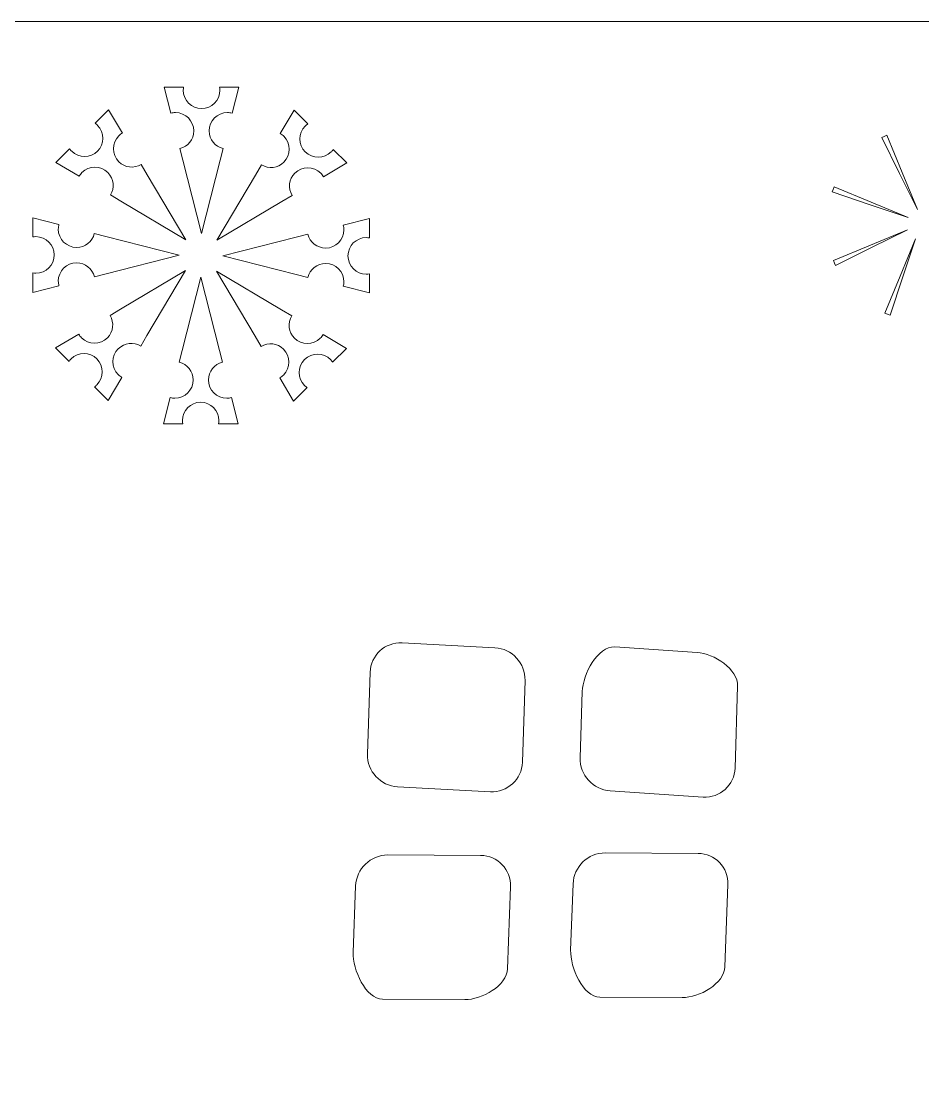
# Model space of a CAD drawing. Header units: centimetres. Extents: x -46.6 to 47.1, y -34.6 to 34.6.
# Drawn here: x 19.97 to 30.39, y 21.79 to 34.14 of the extents above; entities that cross this region are included whole.
import ezdxf

# ---------------------------------------------------------------- set-up
doc = ezdxf.new("R2010")
doc.units = ezdxf.units.CM
doc.header["$MEASUREMENT"] = 0
doc.layers.add('layer 1', color=7, linetype='Continuous')

msp = doc.modelspace()

# ---------------------------------------------------------------- linework, layer by layer
at = {"layer": 'layer 1', "color": 250, "lineweight": 9}
for points, knots in [([(14.01664, 34.13632), (14.01664, 34.13632), (38.01664, 34.13632), (38.01664, 34.13632), (38.01664, 34.13632), (38.01664, 34.13632), (38.01664, 34.13626), (38.01664, 34.13626), (38.01664, 34.13626), (38.01664, 34.13626), (39.21686, 34.13626), (39.21686, 34.13626), (39.21686, 34.13626), (39.21686, 34.13626), (39.21686, 33.13626), (39.21686, 33.13626), (39.21686, 33.13626), (39.21686, 33.13626), (38.01664, 33.13626), (38.01664, 33.13626), (38.01664, 33.13626), (38.01664, 33.13626), (38.01664, 31.93632), (38.01664, 31.93632), (38.01664, 31.93632), (38.01664, 31.93632), (38.61648, 31.93632), (38.61648, 31.93632), (38.61648, 31.93632), (38.61648, 31.93632), (38.61648, 29.93632), (38.61648, 29.93632), (38.61648, 29.93632), (38.61648, 29.93632), (38.01664, 29.93632), (38.01664, 29.93632), (38.01664, 29.93632), (38.01664, 29.93632), (38.01664, 27.53632), (38.01664, 27.53632), (38.01664, 27.53632), (38.01664, 27.53632), (38.61648, 27.53632), (38.61648, 27.53632), (38.61648, 27.53632), (38.61648, 27.53632), (38.61648, 25.53632), (38.61648, 25.53632), (38.61648, 25.53632), (38.61648, 25.53632), (38.01664, 25.53632), (38.01664, 25.53632), (38.01664, 25.53632), (38.01664, 25.53632), (38.01664, 23.13632), (38.01664, 23.13632), (38.01664, 23.13632), (38.01664, 23.13632), (38.61648, 23.13632), (38.61648, 23.13632), (38.61648, 23.13632), (38.61648, 23.13632), (38.61648, 21.13632), (38.61648, 21.13632), (38.61648, 21.13632), (38.61648, 21.13632), (38.01664, 21.13632), (38.01664, 21.13632), (38.01664, 21.13632), (38.01664, 21.13632), (38.01664, 18.73632), (38.01664, 18.73632), (38.01664, 18.73632), (38.01664, 18.73632), (38.61648, 18.73632), (38.61648, 18.73632), (38.61648, 18.73632), (38.61648, 18.73632), (38.61648, 16.73632), (38.61648, 16.73632), (38.61648, 16.73632), (38.61648, 16.73632), (38.01664, 16.73632), (38.01664, 16.73632), (38.01664, 16.73632), (38.01664, 16.73632), (38.01664, 14.33632), (38.01664, 14.33632), (38.01664, 14.33632), (38.01664, 14.33632), (38.61648, 14.33632), (38.61648, 14.33632), (38.61648, 14.33632), (38.61648, 14.33632), (38.61648, 12.33632), (38.61648, 12.33632), (38.61648, 12.33632), (38.61648, 12.33632), (38.01664, 12.33632), (38.01664, 12.33632), (38.01664, 12.33632), (38.01664, 12.33632), (38.01664, 10.13632), (38.01664, 10.13632), (38.01664, 10.13632), (38.01664, 10.13632), (34.45386, 10.13632), (34.45386, 10.13632), (34.45386, 10.13632), (34.45386, 10.13632), (34.45386, 9.53624), (34.45386, 9.53624), (34.45386, 9.53624), (34.45386, 9.53624), (31.45386, 9.53624), (31.45386, 9.53624), (31.45386, 9.53624), (31.45386, 9.53624), (31.45386, 10.13632), (31.45386, 10.13632), (31.45386, 10.13632), (31.45386, 10.13632), (27.45386, 10.13632), (27.45386, 10.13632), (27.45386, 10.13632), (27.45386, 10.13632), (27.45386, 9.53624), (27.45386, 9.53624), (27.45386, 9.53624), (27.45386, 9.53624), (24.45386, 9.53624), (24.45386, 9.53624), (24.45386, 9.53624), (24.45386, 9.53624), (24.45386, 10.13632), (24.45386, 10.13632), (24.45386, 10.13632), (24.45386, 10.13632), (20.45386, 10.13632), (20.45386, 10.13632), (20.45386, 10.13632), (20.45386, 10.13632), (20.45386, 9.53624), (20.45386, 9.53624), (20.45386, 9.53624), (20.45386, 9.53624), (17.45386, 9.53624), (17.45386, 9.53624), (17.45386, 9.53624), (17.45386, 9.53624), (17.45386, 10.13632), (17.45386, 10.13632), (17.45386, 10.13632), (17.45386, 10.13632), (14.01664, 10.13632), (14.01664, 10.13632), (14.01664, 10.13632), (14.01664, 10.13632), (14.01664, 12.33632), (14.01664, 12.33632), (14.01664, 12.33632), (14.01664, 12.33632), (13.41648, 12.33632), (13.41648, 12.33632), (13.41648, 12.33632), (13.41648, 12.33632), (13.41648, 14.33632), (13.41648, 14.33632), (13.41648, 14.33632), (13.41648, 14.33632), (14.01664, 14.33632), (14.01664, 14.33632), (14.01664, 14.33632), (14.01664, 14.33632), (14.01664, 16.73632), (14.01664, 16.73632), (14.01664, 16.73632), (14.01664, 16.73632), (13.41648, 16.73632), (13.41648, 16.73632), (13.41648, 16.73632), (13.41648, 16.73632), (13.41648, 18.73632), (13.41648, 18.73632), (13.41648, 18.73632), (13.41648, 18.73632), (14.01664, 18.73632), (14.01664, 18.73632), (14.01664, 18.73632), (14.01664, 18.73632), (14.01664, 21.13632), (14.01664, 21.13632), (14.01664, 21.13632), (14.01664, 21.13632), (13.41648, 21.13632), (13.41648, 21.13632), (13.41648, 21.13632), (13.41648, 21.13632), (13.41648, 23.13632), (13.41648, 23.13632), (13.41648, 23.13632), (13.41648, 23.13632), (14.01664, 23.13632), (14.01664, 23.13632), (14.01664, 23.13632), (14.01664, 23.13632), (14.01664, 25.53632), (14.01664, 25.53632), (14.01664, 25.53632), (14.01664, 25.53632), (13.41648, 25.53632), (13.41648, 25.53632), (13.41648, 25.53632), (13.41648, 25.53632), (13.41648, 27.53632), (13.41648, 27.53632), (13.41648, 27.53632), (13.41648, 27.53632), (14.01664, 27.53632), (14.01664, 27.53632), (14.01664, 27.53632), (14.01664, 27.53632), (14.01664, 29.93632), (14.01664, 29.93632), (14.01664, 29.93632), (14.01664, 29.93632), (13.41648, 29.93632), (13.41648, 29.93632), (13.41648, 29.93632), (13.41648, 29.93632), (13.41648, 31.93632), (13.41648, 31.93632), (13.41648, 31.93632), (13.41648, 31.93632), (14.01664, 31.93632), (14.01664, 31.93632), (14.01664, 31.93632), (14.01664, 31.93632), (14.01664, 33.13626), (14.01664, 33.13626), (14.01664, 33.13626), (14.01664, 33.13626), (12.81686, 33.13626), (12.81686, 33.13626), (12.81686, 33.13626), (12.81686, 33.13626), (12.81686, 34.13626), (12.81686, 34.13626), (12.81686, 34.13626), (12.81686, 34.13626), (14.01664, 34.13626), (14.01664, 34.13626), (14.01664, 34.13626), (14.01664, 34.13626), (14.01664, 34.13632), (14.01664, 34.13632)], [0, 0, 0, 0, 0.01538462, 0.01538462, 0.01538462, 0.01538462, 0.03076923, 0.03076923, 0.03076923, 0.03076923, 0.04615385, 0.04615385, 0.04615385, 0.04615385, 0.06153846, 0.06153846, 0.06153846, 0.06153846, 0.07692308, 0.07692308, 0.07692308, 0.07692308, 0.09230769, 0.09230769, 0.09230769, 0.09230769, 0.10769231, 0.10769231, 0.10769231, 0.10769231, 0.12307692, 0.12307692, 0.12307692, 0.12307692, 0.13846154, 0.13846154, 0.13846154, 0.13846154, 0.15384615, 0.15384615, 0.15384615, 0.15384615, 0.16923077, 0.16923077, 0.16923077, 0.16923077, 0.18461538, 0.18461538, 0.18461538, 0.18461538, 0.2, 0.2, 0.2, 0.2, 0.21538462, 0.21538462, 0.21538462, 0.21538462, 0.23076923, 0.23076923, 0.23076923, 0.23076923, 0.24615385, 0.24615385, 0.24615385, 0.24615385, 0.26153846, 0.26153846, 0.26153846, 0.26153846, 0.27692308, 0.27692308, 0.27692308, 0.27692308, 0.29230769, 0.29230769, 0.29230769, 0.29230769, 0.30769231, 0.30769231, 0.30769231, 0.30769231, 0.32307692, 0.32307692, 0.32307692, 0.32307692, 0.33846154, 0.33846154, 0.33846154, 0.33846154, 0.35384615, 0.35384615, 0.35384615, 0.35384615, 0.36923077, 0.36923077, 0.36923077, 0.36923077, 0.38461538, 0.38461538, 0.38461538, 0.38461538, 0.4, 0.4, 0.4, 0.4, 0.41538462, 0.41538462, 0.41538462, 0.41538462, 0.43076923, 0.43076923, 0.43076923, 0.43076923, 0.44615385, 0.44615385, 0.44615385, 0.44615385, 0.46153846, 0.46153846, 0.46153846, 0.46153846, 0.47692308, 0.47692308, 0.47692308, 0.47692308, 0.49230769, 0.49230769, 0.49230769, 0.49230769, 0.50769231, 0.50769231, 0.50769231, 0.50769231, 0.52307692, 0.52307692, 0.52307692, 0.52307692, 0.53846154, 0.53846154, 0.53846154, 0.53846154, 0.55384615, 0.55384615, 0.55384615, 0.55384615, 0.56923077, 0.56923077, 0.56923077, 0.56923077, 0.58461538, 0.58461538, 0.58461538, 0.58461538, 0.6, 0.6, 0.6, 0.6, 0.61538462, 0.61538462, 0.61538462, 0.61538462, 0.63076923, 0.63076923, 0.63076923, 0.63076923, 0.64615385, 0.64615385, 0.64615385, 0.64615385, 0.66153846, 0.66153846, 0.66153846, 0.66153846, 0.67692308, 0.67692308, 0.67692308, 0.67692308, 0.69230769, 0.69230769, 0.69230769, 0.69230769, 0.70769231, 0.70769231, 0.70769231, 0.70769231, 0.72307692, 0.72307692, 0.72307692, 0.72307692, 0.73846154, 0.73846154, 0.73846154, 0.73846154, 0.75384615, 0.75384615, 0.75384615, 0.75384615, 0.76923077, 0.76923077, 0.76923077, 0.76923077, 0.78461538, 0.78461538, 0.78461538, 0.78461538, 0.8, 0.8, 0.8, 0.8, 0.81538462, 0.81538462, 0.81538462, 0.81538462, 0.83076923, 0.83076923, 0.83076923, 0.83076923, 0.84615385, 0.84615385, 0.84615385, 0.84615385, 0.86153846, 0.86153846, 0.86153846, 0.86153846, 0.87692308, 0.87692308, 0.87692308, 0.87692308, 0.89230769, 0.89230769, 0.89230769, 0.89230769, 0.90769231, 0.90769231, 0.90769231, 0.90769231, 0.92307692, 0.92307692, 0.92307692, 0.92307692, 0.93846154, 0.93846154, 0.93846154, 0.93846154, 0.95384615, 0.95384615, 0.95384615, 0.95384615, 0.96923077, 0.96923077, 0.96923077, 0.96923077, 1, 1, 1, 1]), ([(24.37535, 26.95196), (24.37535, 26.95196), (25.44837, 26.89542), (25.44837, 26.89542), (25.44837, 26.89542), (25.64555, 26.88503), (25.80177, 26.71501), (25.7955, 26.51761), (25.7955, 26.51761), (25.7955, 26.51761), (25.76551, 25.5714), (25.76551, 25.5714), (25.76551, 25.5714), (25.75926, 25.374), (25.59281, 25.22099), (25.39563, 25.23138), (25.39563, 25.23138), (25.39563, 25.23138), (24.32262, 25.28791), (24.32262, 25.28791), (24.32262, 25.28791), (24.12543, 25.2983), (23.96923, 25.46832), (23.97548, 25.66572), (23.97548, 25.66572), (23.97548, 25.66572), (24.00547, 26.61193), (24.00547, 26.61193), (24.00547, 26.61193), (24.01172, 26.80933), (24.17817, 26.96235), (24.37535, 26.95196)], [0, 0, 0, 0, 0.11111111, 0.11111111, 0.11111111, 0.11111111, 0.22222222, 0.22222222, 0.22222222, 0.22222222, 0.33333333, 0.33333333, 0.33333333, 0.33333333, 0.44444444, 0.44444444, 0.44444444, 0.44444444, 0.55555556, 0.55555556, 0.55555556, 0.55555556, 0.66666667, 0.66666667, 0.66666667, 0.66666667, 0.77777778, 0.77777778, 0.77777778, 0.77777778, 1, 1, 1, 1]), ([(26.83263, 26.90416), (26.83263, 26.90416), (27.7839, 26.84142), (27.7839, 26.84142), (27.7839, 26.84142), (27.98081, 26.82848), (28.25958, 26.6483), (28.25335, 26.45098), (28.25335, 26.45098), (28.25335, 26.45098), (28.22337, 25.50517), (28.22337, 25.50517), (28.22337, 25.50517), (28.21711, 25.30782), (28.05095, 25.15704), (27.85403, 25.17001), (27.85403, 25.17001), (27.85403, 25.17001), (26.7799, 25.24083), (26.7799, 25.24083), (26.7799, 25.24083), (26.58305, 25.2538), (26.42706, 25.42585), (26.43332, 25.6232), (26.43332, 25.6232), (26.43332, 25.6232), (26.4576, 26.38929), (26.4576, 26.38929), (26.4576, 26.38929), (26.46385, 26.58663), (26.63575, 26.91711), (26.83263, 26.90416)], [0, 0, 0, 0, 0.11111111, 0.11111111, 0.11111111, 0.11111111, 0.22222222, 0.22222222, 0.22222222, 0.22222222, 0.33333333, 0.33333333, 0.33333333, 0.33333333, 0.44444444, 0.44444444, 0.44444444, 0.44444444, 0.55555556, 0.55555556, 0.55555556, 0.55555556, 0.66666667, 0.66666667, 0.66666667, 0.66666667, 0.77777778, 0.77777778, 0.77777778, 0.77777778, 1, 1, 1, 1]), ([(24.14853, 22.83279), (24.14853, 22.83279), (25.09946, 22.82789), (25.09946, 22.82789), (25.09946, 22.82789), (25.2963, 22.82683), (25.58596, 22.98719), (25.59316, 23.18495), (25.59316, 23.18495), (25.59316, 23.18495), (25.62754, 24.13289), (25.62754, 24.13289), (25.62754, 24.13289), (25.63472, 24.33069), (25.4796, 24.49329), (25.28275, 24.49431), (25.28275, 24.49431), (25.28275, 24.49431), (24.209, 24.49988), (24.209, 24.49988), (24.209, 24.49988), (24.01221, 24.5009), (23.84529, 24.33995), (23.83812, 24.14216), (23.83812, 24.14216), (23.83812, 24.14216), (23.81027, 23.37434), (23.81027, 23.37434), (23.81027, 23.37434), (23.80309, 23.17655), (23.95171, 22.83385), (24.14853, 22.83279)], [0, 0, 0, 0, 0.11111111, 0.11111111, 0.11111111, 0.11111111, 0.22222222, 0.22222222, 0.22222222, 0.22222222, 0.33333333, 0.33333333, 0.33333333, 0.33333333, 0.44444444, 0.44444444, 0.44444444, 0.44444444, 0.55555556, 0.55555556, 0.55555556, 0.55555556, 0.66666667, 0.66666667, 0.66666667, 0.66666667, 0.77777778, 0.77777778, 0.77777778, 0.77777778, 1, 1, 1, 1]), ([(26.66156, 22.85661), (26.66156, 22.85661), (27.61249, 22.85171), (27.61249, 22.85171), (27.61249, 22.85171), (27.80934, 22.85065), (28.09899, 23.01101), (28.10619, 23.20877), (28.10619, 23.20877), (28.10619, 23.20877), (28.14057, 24.15672), (28.14057, 24.15672), (28.14057, 24.15672), (28.14775, 24.35451), (27.99263, 24.51711), (27.79578, 24.51814), (27.79578, 24.51814), (27.79578, 24.51814), (26.72203, 24.5237), (26.72203, 24.5237), (26.72203, 24.5237), (26.52525, 24.52472), (26.35832, 24.36377), (26.35115, 24.16598), (26.35115, 24.16598), (26.35115, 24.16598), (26.3233, 23.39816), (26.3233, 23.39816), (26.3233, 23.39816), (26.31612, 23.20037), (26.46475, 22.85767), (26.66156, 22.85661)], [0, 0, 0, 0, 0.11111111, 0.11111111, 0.11111111, 0.11111111, 0.22222222, 0.22222222, 0.22222222, 0.22222222, 0.33333333, 0.33333333, 0.33333333, 0.33333333, 0.44444444, 0.44444444, 0.44444444, 0.44444444, 0.55555556, 0.55555556, 0.55555556, 0.55555556, 0.66666667, 0.66666667, 0.66666667, 0.66666667, 0.77777778, 0.77777778, 0.77777778, 0.77777778, 1, 1, 1, 1])]:
    msp.add_open_spline(points, degree=3, knots=knots, dxfattribs=at)
at = {"layer": 'layer 1', "color": 5, "lineweight": 9}
for points, knots in [([(21.75497, 33.08178), (21.87191, 33.08178), (21.9667, 32.98669), (21.9667, 32.86995), (21.9667, 32.86995), (21.9666, 32.77068), (21.89822, 32.68808), (21.80597, 32.66502), (21.80597, 32.66502), (21.80597, 32.66502), (21.84021, 32.53009), (21.84021, 32.53009), (21.84021, 32.53009), (21.84021, 32.53009), (22.0555, 31.68315), (22.0555, 31.68315), (22.0555, 31.68315), (22.0555, 31.68315), (22.27089, 32.53009), (22.27089, 32.53009), (22.27089, 32.53009), (22.27089, 32.53009), (22.30513, 32.66502), (22.30513, 32.66502), (22.30513, 32.66502), (22.21298, 32.68818), (22.1446, 32.77058), (22.1446, 32.86995), (22.1446, 32.86995), (22.1444, 32.98679), (22.2393, 33.08168), (22.35624, 33.08168), (22.35624, 33.08168), (22.37473, 33.08178), (22.39231, 33.07843), (22.40917, 33.07406), (22.40917, 33.07406), (22.40917, 33.07406), (22.48598, 33.37714), (22.48598, 33.37714), (22.48598, 33.37714), (22.48598, 33.37714), (22.26541, 33.37714), (22.26541, 33.37714), (22.26541, 33.37714), (22.26744, 33.36484), (22.26906, 33.35235), (22.26906, 33.33954), (22.26906, 33.33954), (22.26906, 33.2227), (22.17427, 33.12781), (22.05733, 33.12781), (22.05733, 33.12781), (21.94039, 33.12791), (21.8457, 33.2226), (21.8457, 33.33954), (21.8457, 33.33954), (21.8457, 33.35255), (21.84732, 33.36474), (21.84945, 33.37704), (21.84945, 33.37704), (21.84945, 33.37704), (21.62492, 33.37714), (21.62492, 33.37714), (21.62492, 33.37714), (21.62492, 33.37714), (21.70193, 33.07406), (21.70193, 33.07406), (21.70193, 33.07406), (21.719, 33.07853), (21.73648, 33.08168), (21.75497, 33.08178)], [0, 0, 0, 0, 0.05263158, 0.05263158, 0.05263158, 0.05263158, 0.10526316, 0.10526316, 0.10526316, 0.10526316, 0.15789474, 0.15789474, 0.15789474, 0.15789474, 0.21052632, 0.21052632, 0.21052632, 0.21052632, 0.26315789, 0.26315789, 0.26315789, 0.26315789, 0.31578947, 0.31578947, 0.31578947, 0.31578947, 0.36842105, 0.36842105, 0.36842105, 0.36842105, 0.42105263, 0.42105263, 0.42105263, 0.42105263, 0.47368421, 0.47368421, 0.47368421, 0.47368421, 0.52631579, 0.52631579, 0.52631579, 0.52631579, 0.57894737, 0.57894737, 0.57894737, 0.57894737, 0.63157895, 0.63157895, 0.63157895, 0.63157895, 0.68421053, 0.68421053, 0.68421053, 0.68421053, 0.73684211, 0.73684211, 0.73684211, 0.73684211, 0.78947368, 0.78947368, 0.78947368, 0.78947368, 0.84210526, 0.84210526, 0.84210526, 0.84210526, 0.89473684, 0.89473684, 0.89473684, 0.89473684, 1, 1, 1, 1]), ([(20.67424, 32.38796), (20.75695, 32.47086), (20.89126, 32.47056), (20.97386, 32.38785), (20.97386, 32.38785), (21.04407, 32.31785), (21.05413, 32.21087), (21.00505, 32.12948), (21.00505, 32.12948), (21.00505, 32.12948), (21.12474, 32.05816), (21.12474, 32.05816), (21.12474, 32.05816), (21.12474, 32.05816), (21.87587, 31.61183), (21.87587, 31.61183), (21.87587, 31.61183), (21.87587, 31.61183), (21.42913, 32.36276), (21.42913, 32.36276), (21.42913, 32.36276), (21.42913, 32.36276), (21.35791, 32.48234), (21.35791, 32.48234), (21.35791, 32.48234), (21.27673, 32.43378), (21.16985, 32.44373), (21.09975, 32.51384), (21.09975, 32.51384), (21.01704, 32.59644), (21.01704, 32.73045), (21.09975, 32.81315), (21.09975, 32.81315), (21.11255, 32.82626), (21.12728, 32.83642), (21.14242, 32.84526), (21.14242, 32.84526), (21.14242, 32.84526), (20.9826, 33.11399), (20.9826, 33.11399), (20.9826, 33.11399), (20.9826, 33.11399), (20.82654, 32.95773), (20.82654, 32.95773), (20.82654, 32.95773), (20.8366, 32.95092), (20.84666, 32.943), (20.8556, 32.93385), (20.8556, 32.93385), (20.9382, 32.85115), (20.9383, 32.71704), (20.8556, 32.63444), (20.8556, 32.63444), (20.7729, 32.55174), (20.63889, 32.55163), (20.55618, 32.63444), (20.55618, 32.63444), (20.54704, 32.64368), (20.53962, 32.65344), (20.53241, 32.6637), (20.53241, 32.6637), (20.53241, 32.6637), (20.37371, 32.5049), (20.37371, 32.5049), (20.37371, 32.5049), (20.37371, 32.5049), (20.64224, 32.34528), (20.64224, 32.34528), (20.64224, 32.34528), (20.65108, 32.36042), (20.66134, 32.37495), (20.67424, 32.38796)], [0, 0, 0, 0, 0.05263158, 0.05263158, 0.05263158, 0.05263158, 0.10526316, 0.10526316, 0.10526316, 0.10526316, 0.15789474, 0.15789474, 0.15789474, 0.15789474, 0.21052632, 0.21052632, 0.21052632, 0.21052632, 0.26315789, 0.26315789, 0.26315789, 0.26315789, 0.31578947, 0.31578947, 0.31578947, 0.31578947, 0.36842105, 0.36842105, 0.36842105, 0.36842105, 0.42105263, 0.42105263, 0.42105263, 0.42105263, 0.47368421, 0.47368421, 0.47368421, 0.47368421, 0.52631579, 0.52631579, 0.52631579, 0.52631579, 0.57894737, 0.57894737, 0.57894737, 0.57894737, 0.63157895, 0.63157895, 0.63157895, 0.63157895, 0.68421053, 0.68421053, 0.68421053, 0.68421053, 0.73684211, 0.73684211, 0.73684211, 0.73684211, 0.78947368, 0.78947368, 0.78947368, 0.78947368, 0.84210526, 0.84210526, 0.84210526, 0.84210526, 0.89473684, 0.89473684, 0.89473684, 0.89473684, 1, 1, 1, 1]), ([(22.2332, 31.60675), (22.2332, 31.60675), (22.98392, 32.05328), (22.98392, 32.05328), (22.98392, 32.05328), (22.98392, 32.05328), (23.10391, 32.12451), (23.10391, 32.12451), (23.10391, 32.12451), (23.05494, 32.20599), (23.0651, 32.31267), (23.13531, 32.38277), (23.13531, 32.38277), (23.21781, 32.46558), (23.35202, 32.46558), (23.43473, 32.38277), (23.43473, 32.38277), (23.44763, 32.36987), (23.45799, 32.35524), (23.46683, 32.3401), (23.46683, 32.3401), (23.46683, 32.3401), (23.73536, 32.49992), (23.73536, 32.49992), (23.73536, 32.49992), (23.73536, 32.49992), (23.5791, 32.65618), (23.5791, 32.65618), (23.5791, 32.65618), (23.57229, 32.64582), (23.56447, 32.63586), (23.55533, 32.62682), (23.55533, 32.62682), (23.47272, 32.54442), (23.33871, 32.54422), (23.25601, 32.62682), (23.25601, 32.62682), (23.17331, 32.70972), (23.17331, 32.84363), (23.25601, 32.92634), (23.25601, 32.92634), (23.26485, 32.93558), (23.27501, 32.9431), (23.28507, 32.95011), (23.28507, 32.95011), (23.28507, 32.95011), (23.12627, 33.10901), (23.12627, 33.10901), (23.12627, 33.10901), (23.12627, 33.10901), (22.96665, 32.84018), (22.96665, 32.84018), (22.96665, 32.84018), (22.98179, 32.83134), (22.99642, 32.82108), (23.00953, 32.80807), (23.00953, 32.80807), (23.09203, 32.72547), (23.09213, 32.59126), (23.00953, 32.50876), (23.00953, 32.50876), (22.93922, 32.43855), (22.83234, 32.42839), (22.75106, 32.47726), (22.75106, 32.47726), (22.75106, 32.47726), (22.67973, 32.35778), (22.67973, 32.35778), (22.67973, 32.35778), (22.67973, 32.35778), (22.2332, 31.60675), (22.2332, 31.60675)], [0, 0, 0, 0, 0.05263158, 0.05263158, 0.05263158, 0.05263158, 0.10526316, 0.10526316, 0.10526316, 0.10526316, 0.15789474, 0.15789474, 0.15789474, 0.15789474, 0.21052632, 0.21052632, 0.21052632, 0.21052632, 0.26315789, 0.26315789, 0.26315789, 0.26315789, 0.31578947, 0.31578947, 0.31578947, 0.31578947, 0.36842105, 0.36842105, 0.36842105, 0.36842105, 0.42105263, 0.42105263, 0.42105263, 0.42105263, 0.47368421, 0.47368421, 0.47368421, 0.47368421, 0.52631579, 0.52631579, 0.52631579, 0.52631579, 0.57894737, 0.57894737, 0.57894737, 0.57894737, 0.63157895, 0.63157895, 0.63157895, 0.63157895, 0.68421053, 0.68421053, 0.68421053, 0.68421053, 0.73684211, 0.73684211, 0.73684211, 0.73684211, 0.78947368, 0.78947368, 0.78947368, 0.78947368, 0.84210526, 0.84210526, 0.84210526, 0.84210526, 0.89473684, 0.89473684, 0.89473684, 0.89473684, 1, 1, 1, 1]), ([(30.33154, 31.96155), (30.33154, 31.96155), (30.1538, 32.39023), (30.1538, 32.39023), (30.1538, 32.39023), (30.1538, 32.39023), (29.97626, 32.81905), (29.97626, 32.81905), (29.97626, 32.81905), (29.97626, 32.81905), (29.94756, 32.80611), (29.94756, 32.80611), (29.94756, 32.80611), (29.94756, 32.80611), (29.91893, 32.79297), (29.91893, 32.79297), (29.91893, 32.79297), (29.91893, 32.79297), (30.1253, 32.37729), (30.1253, 32.37729), (30.1253, 32.37729), (30.1253, 32.37729), (30.33154, 31.96155), (30.33154, 31.96155)], [0, 0, 0, 0, 0.14285714, 0.14285714, 0.14285714, 0.14285714, 0.28571429, 0.28571429, 0.28571429, 0.28571429, 0.42857143, 0.42857143, 0.42857143, 0.42857143, 0.57142857, 0.57142857, 0.57142857, 0.57142857, 0.71428571, 0.71428571, 0.71428571, 0.71428571, 1, 1, 1, 1]), ([(30.22584, 31.86801), (30.22584, 31.86801), (29.79682, 32.04555), (29.79682, 32.04555), (29.79682, 32.04555), (29.79682, 32.04555), (29.36814, 32.22315), (29.36814, 32.22315), (29.36814, 32.22315), (29.36814, 32.22315), (29.35709, 32.19374), (29.35709, 32.19374), (29.35709, 32.19374), (29.35709, 32.19374), (29.34611, 32.16412), (29.34611, 32.16412), (29.34611, 32.16412), (29.34611, 32.16412), (29.78597, 32.016), (29.78597, 32.016), (29.78597, 32.016), (29.78597, 32.016), (30.22584, 31.86801), (30.22584, 31.86801)], [0, 0, 0, 0, 0.14285714, 0.14285714, 0.14285714, 0.14285714, 0.28571429, 0.28571429, 0.28571429, 0.28571429, 0.42857143, 0.42857143, 0.42857143, 0.42857143, 0.57142857, 0.57142857, 0.57142857, 0.57142857, 0.71428571, 0.71428571, 0.71428571, 0.71428571, 1, 1, 1, 1]), ([(20.95232, 31.64952), (20.95232, 31.64952), (20.8174, 31.68397), (20.8174, 31.68397), (20.8174, 31.68397), (20.79444, 31.59161), (20.71184, 31.52303), (20.61257, 31.52303), (20.61257, 31.52303), (20.49543, 31.52303), (20.40094, 31.61782), (20.40094, 31.73477), (20.40094, 31.73477), (20.40094, 31.75336), (20.40399, 31.77073), (20.40846, 31.7876), (20.40846, 31.7876), (20.40846, 31.7876), (20.10559, 31.86502), (20.10559, 31.86502), (20.10559, 31.86502), (20.10559, 31.86502), (20.10559, 31.64404), (20.10559, 31.64404), (20.10559, 31.64404), (20.11768, 31.64627), (20.13017, 31.64749), (20.14297, 31.64749), (20.14297, 31.64749), (20.25982, 31.6477), (20.35471, 31.5528), (20.35471, 31.43586), (20.35471, 31.43586), (20.35451, 31.31902), (20.25992, 31.22423), (20.14297, 31.22423), (20.14297, 31.22423), (20.13017, 31.22433), (20.11778, 31.22575), (20.10559, 31.22788), (20.10559, 31.22788), (20.10559, 31.22788), (20.10559, 31.00375), (20.10559, 31.00375), (20.10559, 31.00375), (20.10559, 31.00375), (20.40836, 31.08056), (20.40836, 31.08056), (20.40836, 31.08056), (20.40388, 31.09763), (20.40094, 31.115), (20.40094, 31.13339), (20.40094, 31.13339), (20.40094, 31.25054), (20.49563, 31.34513), (20.61257, 31.34503), (20.61257, 31.34503), (20.71184, 31.34523), (20.79464, 31.27665), (20.8176, 31.1845), (20.8176, 31.1845), (20.8176, 31.1845), (20.95253, 31.21904), (20.95253, 31.21904), (20.95253, 31.21904), (20.95253, 31.21904), (21.79926, 31.43413), (21.79926, 31.43413), (21.79926, 31.43413), (21.79926, 31.43413), (20.95232, 31.64952), (20.95232, 31.64952)], [0, 0, 0, 0, 0.05263158, 0.05263158, 0.05263158, 0.05263158, 0.10526316, 0.10526316, 0.10526316, 0.10526316, 0.15789474, 0.15789474, 0.15789474, 0.15789474, 0.21052632, 0.21052632, 0.21052632, 0.21052632, 0.26315789, 0.26315789, 0.26315789, 0.26315789, 0.31578947, 0.31578947, 0.31578947, 0.31578947, 0.36842105, 0.36842105, 0.36842105, 0.36842105, 0.42105263, 0.42105263, 0.42105263, 0.42105263, 0.47368421, 0.47368421, 0.47368421, 0.47368421, 0.52631579, 0.52631579, 0.52631579, 0.52631579, 0.57894737, 0.57894737, 0.57894737, 0.57894737, 0.63157895, 0.63157895, 0.63157895, 0.63157895, 0.68421053, 0.68421053, 0.68421053, 0.68421053, 0.73684211, 0.73684211, 0.73684211, 0.73684211, 0.78947368, 0.78947368, 0.78947368, 0.78947368, 0.84210526, 0.84210526, 0.84210526, 0.84210526, 0.89473684, 0.89473684, 0.89473684, 0.89473684, 1, 1, 1, 1]), ([(23.96102, 31.63703), (23.97372, 31.63703), (23.98621, 31.6353), (23.99851, 31.63306), (23.99851, 31.63306), (23.99851, 31.63306), (23.9983, 31.8576), (23.9983, 31.8576), (23.9983, 31.8576), (23.9983, 31.8576), (23.69543, 31.78049), (23.69543, 31.78049), (23.69543, 31.78049), (23.6999, 31.76362), (23.70315, 31.74594), (23.70315, 31.72735), (23.70315, 31.72735), (23.70295, 31.61081), (23.60836, 31.51582), (23.49142, 31.51602), (23.49142, 31.51602), (23.39185, 31.51582), (23.30945, 31.5844), (23.28649, 31.67655), (23.28649, 31.67655), (23.28649, 31.67655), (23.15146, 31.64241), (23.15146, 31.64241), (23.15146, 31.64241), (23.15146, 31.64241), (22.30452, 31.42712), (22.30452, 31.42712), (22.30452, 31.42712), (22.30452, 31.42712), (23.15167, 31.21183), (23.15167, 31.21183), (23.15167, 31.21183), (23.15167, 31.21183), (23.28639, 31.17729), (23.28639, 31.17729), (23.28639, 31.17729), (23.30935, 31.26944), (23.39205, 31.33802), (23.49142, 31.33802), (23.49142, 31.33802), (23.60816, 31.33822), (23.70315, 31.24333), (23.70305, 31.12628), (23.70305, 31.12628), (23.70295, 31.10799), (23.70011, 31.09032), (23.69553, 31.07335), (23.69553, 31.07335), (23.69553, 31.07335), (23.9983, 30.99644), (23.9983, 30.99644), (23.9983, 30.99644), (23.9983, 30.99644), (23.9983, 31.21721), (23.9983, 31.21721), (23.9983, 31.21721), (23.98621, 31.21518), (23.97382, 31.21356), (23.96102, 31.21356), (23.96102, 31.21356), (23.84407, 31.21356), (23.74928, 31.30815), (23.74928, 31.42509), (23.74928, 31.42509), (23.74908, 31.54223), (23.84407, 31.63693), (23.96102, 31.63703)], [0, 0, 0, 0, 0.05263158, 0.05263158, 0.05263158, 0.05263158, 0.10526316, 0.10526316, 0.10526316, 0.10526316, 0.15789474, 0.15789474, 0.15789474, 0.15789474, 0.21052632, 0.21052632, 0.21052632, 0.21052632, 0.26315789, 0.26315789, 0.26315789, 0.26315789, 0.31578947, 0.31578947, 0.31578947, 0.31578947, 0.36842105, 0.36842105, 0.36842105, 0.36842105, 0.42105263, 0.42105263, 0.42105263, 0.42105263, 0.47368421, 0.47368421, 0.47368421, 0.47368421, 0.52631579, 0.52631579, 0.52631579, 0.52631579, 0.57894737, 0.57894737, 0.57894737, 0.57894737, 0.63157895, 0.63157895, 0.63157895, 0.63157895, 0.68421053, 0.68421053, 0.68421053, 0.68421053, 0.73684211, 0.73684211, 0.73684211, 0.73684211, 0.78947368, 0.78947368, 0.78947368, 0.78947368, 0.84210526, 0.84210526, 0.84210526, 0.84210526, 0.89473684, 0.89473684, 0.89473684, 0.89473684, 1, 1, 1, 1]), ([(29.37265, 31.34303), (29.37265, 31.34303), (29.38565, 31.31453), (29.38565, 31.31453), (29.38565, 31.31453), (29.38565, 31.31453), (29.8014, 31.52077), (29.8014, 31.52077), (29.8014, 31.52077), (29.8014, 31.52077), (30.21714, 31.72714), (30.21714, 31.72714), (30.21714, 31.72714), (30.21714, 31.72714), (29.78826, 31.5494), (29.78826, 31.5494), (29.78826, 31.5494), (29.78826, 31.5494), (29.35944, 31.37173), (29.35944, 31.37173), (29.35944, 31.37173), (29.35944, 31.37173), (29.37265, 31.34303), (29.37265, 31.34303)], [0, 0, 0, 0, 0.14285714, 0.14285714, 0.14285714, 0.14285714, 0.28571429, 0.28571429, 0.28571429, 0.28571429, 0.42857143, 0.42857143, 0.42857143, 0.42857143, 0.57142857, 0.57142857, 0.57142857, 0.57142857, 0.71428571, 0.71428571, 0.71428571, 0.71428571, 1, 1, 1, 1]), ([(30.31075, 31.6213), (30.31075, 31.6213), (30.13321, 31.19242), (30.13321, 31.19242), (30.13321, 31.19242), (30.13321, 31.19242), (29.95547, 30.7636), (29.95547, 30.7636), (29.95547, 30.7636), (29.95547, 30.7636), (29.98508, 30.75256), (29.98508, 30.75256), (29.98508, 30.75256), (29.98508, 30.75256), (30.0145, 30.74158), (30.0145, 30.74158), (30.0145, 30.74158), (30.0145, 30.74158), (30.16262, 31.18157), (30.16262, 31.18157), (30.16262, 31.18157), (30.16262, 31.18157), (30.31075, 31.6213), (30.31075, 31.6213)], [0, 0, 0, 0, 0.14285714, 0.14285714, 0.14285714, 0.14285714, 0.28571429, 0.28571429, 0.28571429, 0.28571429, 0.42857143, 0.42857143, 0.42857143, 0.42857143, 0.57142857, 0.57142857, 0.57142857, 0.57142857, 0.71428571, 0.71428571, 0.71428571, 0.71428571, 1, 1, 1, 1]), ([(21.87089, 31.2545), (21.87089, 31.2545), (21.11966, 30.80797), (21.11966, 30.80797), (21.11966, 30.80797), (21.11966, 30.80797), (20.99987, 30.73675), (20.99987, 30.73675), (20.99987, 30.73675), (21.04884, 30.65536), (21.03889, 30.54848), (20.96888, 30.47828), (20.96888, 30.47828), (20.88598, 30.39588), (20.75217, 30.39547), (20.66947, 30.47828), (20.66947, 30.47828), (20.65636, 30.49118), (20.6462, 30.50591), (20.63726, 30.52085), (20.63726, 30.52085), (20.63726, 30.52085), (20.36863, 30.36133), (20.36863, 30.36133), (20.36863, 30.36133), (20.36863, 30.36133), (20.52489, 30.20517), (20.52489, 30.20517), (20.52489, 30.20517), (20.5317, 30.21544), (20.53962, 30.22519), (20.54856, 30.23393), (20.54856, 30.23393), (20.63116, 30.31683), (20.76538, 30.31673), (20.84798, 30.23413), (20.84798, 30.23413), (20.93058, 30.15153), (20.93068, 30.01731), (20.84798, 29.93471), (20.84798, 29.93471), (20.83884, 29.92587), (20.82918, 29.91805), (20.81892, 29.91104), (20.81892, 29.91104), (20.81892, 29.91104), (20.97752, 29.75234), (20.97752, 29.75234), (20.97752, 29.75234), (20.97752, 29.75234), (21.13724, 30.02107), (21.13724, 30.02107), (21.13724, 30.02107), (21.1221, 30.02991), (21.10767, 30.03987), (21.09467, 30.05298), (21.09467, 30.05298), (21.01176, 30.13578), (21.01186, 30.26969), (21.09467, 30.35229), (21.09467, 30.35229), (21.16457, 30.4225), (21.27176, 30.43245), (21.35314, 30.38358), (21.35314, 30.38358), (21.35314, 30.38358), (21.42405, 30.50327), (21.42405, 30.50327), (21.42405, 30.50327), (21.42405, 30.50327), (21.87089, 31.2545), (21.87089, 31.2545)], [0, 0, 0, 0, 0.05263158, 0.05263158, 0.05263158, 0.05263158, 0.10526316, 0.10526316, 0.10526316, 0.10526316, 0.15789474, 0.15789474, 0.15789474, 0.15789474, 0.21052632, 0.21052632, 0.21052632, 0.21052632, 0.26315789, 0.26315789, 0.26315789, 0.26315789, 0.31578947, 0.31578947, 0.31578947, 0.31578947, 0.36842105, 0.36842105, 0.36842105, 0.36842105, 0.42105263, 0.42105263, 0.42105263, 0.42105263, 0.47368421, 0.47368421, 0.47368421, 0.47368421, 0.52631579, 0.52631579, 0.52631579, 0.52631579, 0.57894737, 0.57894737, 0.57894737, 0.57894737, 0.63157895, 0.63157895, 0.63157895, 0.63157895, 0.68421053, 0.68421053, 0.68421053, 0.68421053, 0.73684211, 0.73684211, 0.73684211, 0.73684211, 0.78947368, 0.78947368, 0.78947368, 0.78947368, 0.84210526, 0.84210526, 0.84210526, 0.84210526, 0.89473684, 0.89473684, 0.89473684, 0.89473684, 1, 1, 1, 1]), ([(23.42975, 30.4733), (23.34664, 30.39059), (23.21273, 30.39059), (23.13013, 30.47309), (23.13013, 30.47309), (23.06002, 30.5434), (23.04996, 30.65018), (23.09883, 30.73156), (23.09883, 30.73156), (23.09883, 30.73156), (22.97935, 30.80289), (22.97935, 30.80289), (22.97935, 30.80289), (22.97935, 30.80289), (22.22792, 31.24952), (22.22792, 31.24952), (22.22792, 31.24952), (22.22792, 31.24952), (22.67465, 30.49829), (22.67465, 30.49829), (22.67465, 30.49829), (22.67465, 30.49829), (22.74587, 30.37871), (22.74587, 30.37871), (22.74587, 30.37871), (22.82736, 30.42748), (22.93424, 30.41752), (23.00445, 30.34721), (23.00445, 30.34721), (23.08695, 30.26461), (23.08705, 30.1306), (23.00445, 30.0479), (23.00445, 30.0479), (22.99124, 30.03499), (22.97671, 30.02473), (22.96167, 30.01569), (22.96167, 30.01569), (22.96167, 30.01569), (23.12129, 29.74726), (23.12129, 29.74726), (23.12129, 29.74726), (23.12129, 29.74726), (23.27755, 29.90332), (23.27755, 29.90332), (23.27755, 29.90332), (23.26719, 29.91053), (23.25743, 29.91805), (23.24849, 29.92709), (23.24849, 29.92709), (23.16559, 30.01), (23.16569, 30.14391), (23.24839, 30.22661), (23.24839, 30.22661), (23.33099, 30.30942), (23.4651, 30.30921), (23.54791, 30.22641), (23.54791, 30.22641), (23.55675, 30.21767), (23.56457, 30.20761), (23.57158, 30.19735), (23.57158, 30.19735), (23.57158, 30.19735), (23.73038, 30.35635), (23.73038, 30.35635), (23.73038, 30.35635), (23.73038, 30.35635), (23.46155, 30.51587), (23.46155, 30.51587), (23.46155, 30.51587), (23.45271, 30.50093), (23.44255, 30.4861), (23.42975, 30.4733)], [0, 0, 0, 0, 0.05263158, 0.05263158, 0.05263158, 0.05263158, 0.10526316, 0.10526316, 0.10526316, 0.10526316, 0.15789474, 0.15789474, 0.15789474, 0.15789474, 0.21052632, 0.21052632, 0.21052632, 0.21052632, 0.26315789, 0.26315789, 0.26315789, 0.26315789, 0.31578947, 0.31578947, 0.31578947, 0.31578947, 0.36842105, 0.36842105, 0.36842105, 0.36842105, 0.42105263, 0.42105263, 0.42105263, 0.42105263, 0.47368421, 0.47368421, 0.47368421, 0.47368421, 0.52631579, 0.52631579, 0.52631579, 0.52631579, 0.57894737, 0.57894737, 0.57894737, 0.57894737, 0.63157895, 0.63157895, 0.63157895, 0.63157895, 0.68421053, 0.68421053, 0.68421053, 0.68421053, 0.73684211, 0.73684211, 0.73684211, 0.73684211, 0.78947368, 0.78947368, 0.78947368, 0.78947368, 0.84210526, 0.84210526, 0.84210526, 0.84210526, 0.89473684, 0.89473684, 0.89473684, 0.89473684, 1, 1, 1, 1]), ([(22.34913, 29.77957), (22.23198, 29.77957), (22.13739, 29.87426), (22.13749, 29.9911), (22.13749, 29.9911), (22.13719, 30.09036), (22.20587, 30.17307), (22.29812, 30.19603), (22.29812, 30.19603), (22.29812, 30.19603), (22.26358, 30.33116), (22.26358, 30.33116), (22.26358, 30.33116), (22.26358, 30.33116), (22.04829, 31.1781), (22.04829, 31.1781), (22.04829, 31.1781), (22.04829, 31.1781), (21.833, 30.33095), (21.833, 30.33095), (21.833, 30.33095), (21.833, 30.33095), (21.79865, 30.19603), (21.79865, 30.19603), (21.79865, 30.19603), (21.89081, 30.17307), (21.95939, 30.09036), (21.95939, 29.9911), (21.95939, 29.9911), (21.95939, 29.87426), (21.86469, 29.77947), (21.74785, 29.77947), (21.74785, 29.77947), (21.72936, 29.77957), (21.71179, 29.78252), (21.69492, 29.78699), (21.69492, 29.78699), (21.69492, 29.78699), (21.61781, 29.48432), (21.61781, 29.48432), (21.61781, 29.48432), (21.61781, 29.48432), (21.83858, 29.48432), (21.83858, 29.48432), (21.83858, 29.48432), (21.83635, 29.49631), (21.83503, 29.5087), (21.83503, 29.5215), (21.83503, 29.5215), (21.83493, 29.63845), (21.92972, 29.73314), (22.04666, 29.73314), (22.04666, 29.73314), (22.1636, 29.73314), (22.2585, 29.63834), (22.25819, 29.5215), (22.25819, 29.5215), (22.25819, 29.50901), (22.25677, 29.49631), (22.25464, 29.48401), (22.25464, 29.48401), (22.25464, 29.48401), (22.47897, 29.48432), (22.47897, 29.48432), (22.47897, 29.48432), (22.47897, 29.48432), (22.40196, 29.78719), (22.40196, 29.78719), (22.40196, 29.78719), (22.38499, 29.78252), (22.36752, 29.77947), (22.34913, 29.77957)], [0, 0, 0, 0, 0.05263158, 0.05263158, 0.05263158, 0.05263158, 0.10526316, 0.10526316, 0.10526316, 0.10526316, 0.15789474, 0.15789474, 0.15789474, 0.15789474, 0.21052632, 0.21052632, 0.21052632, 0.21052632, 0.26315789, 0.26315789, 0.26315789, 0.26315789, 0.31578947, 0.31578947, 0.31578947, 0.31578947, 0.36842105, 0.36842105, 0.36842105, 0.36842105, 0.42105263, 0.42105263, 0.42105263, 0.42105263, 0.47368421, 0.47368421, 0.47368421, 0.47368421, 0.52631579, 0.52631579, 0.52631579, 0.52631579, 0.57894737, 0.57894737, 0.57894737, 0.57894737, 0.63157895, 0.63157895, 0.63157895, 0.63157895, 0.68421053, 0.68421053, 0.68421053, 0.68421053, 0.73684211, 0.73684211, 0.73684211, 0.73684211, 0.78947368, 0.78947368, 0.78947368, 0.78947368, 0.84210526, 0.84210526, 0.84210526, 0.84210526, 0.89473684, 0.89473684, 0.89473684, 0.89473684, 1, 1, 1, 1])]:
    msp.add_open_spline(points, degree=3, knots=knots, dxfattribs=at)

doc.saveas('drawing.dxf')
